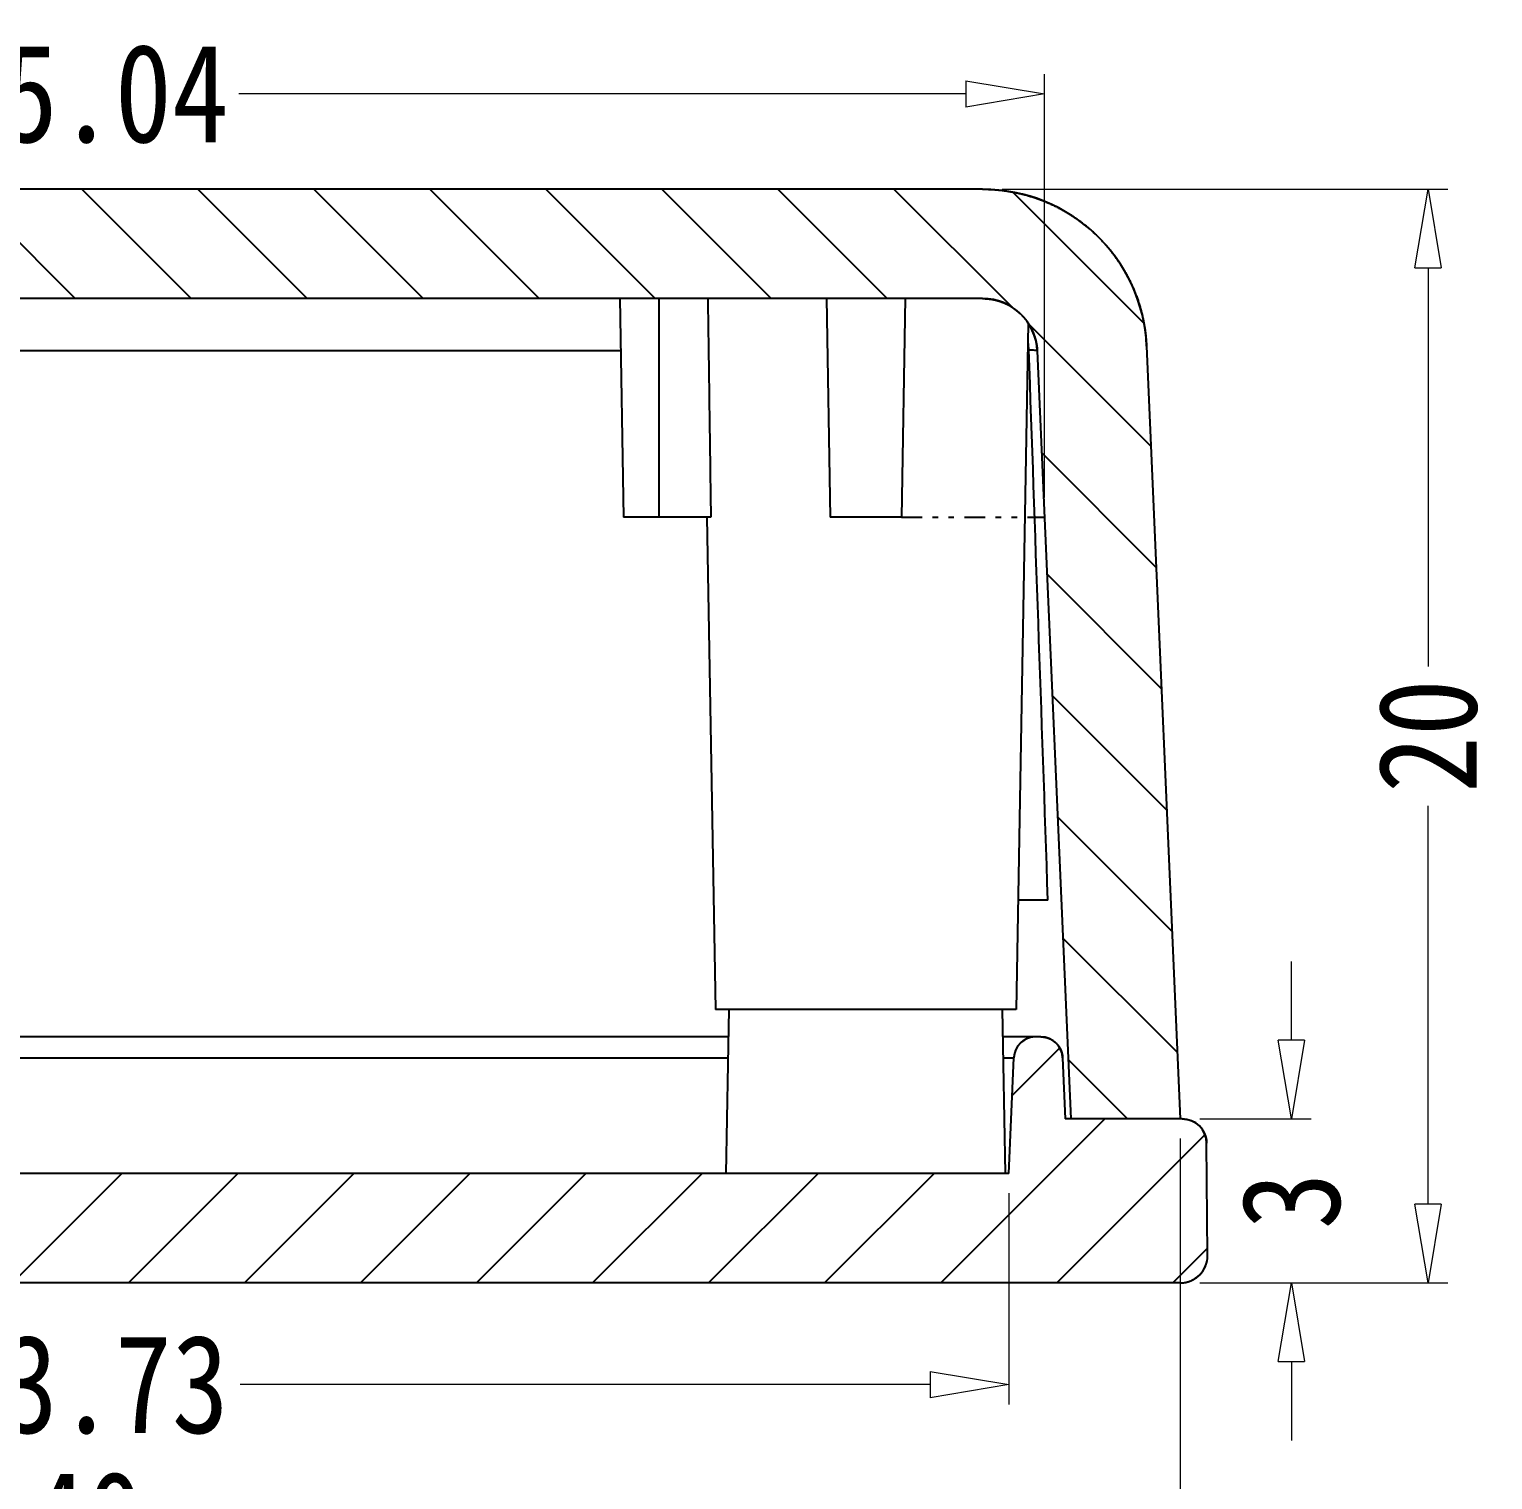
# Model space of a CAD drawing. Header units: millimetres. Extents: x 1786 to 2815, y -2075 to -1928.
# Drawn here: x 2676.01 to 2702.77, y -2055.82 to -2029.3 of the extents above; entities that cross this region are included whole.
import ezdxf

# ---------------------------------------------------------------- set-up
doc = ezdxf.new("R2010")
doc.units = ezdxf.units.MM
doc.linetypes.add('DIVIDE', pattern=[31.75, 12.7, -6.35, 0, -6.35, 0, -6.35])
doc.layers.add('dim', color=3, linetype='Continuous', lineweight=9)
doc.styles.add('FFS', font='simfang.ttf', dxfattribs={"width": 0.85})
doc.dimstyles.new('YanXiu', dxfattribs={"dimtxt": 2.5, "dimasz": 2.2, "dimexe": 1, "dimexo": 0.6, "dimgap": 0.66, "dimtad": 0, "dimzin": 9, "dimdsep": 46, "dimtxsty": 'FFS', "dimblk": 'CLOSEDBLANK', "dimcen": 0, "dimclrd": 256, "dimclre": 131, "dimclrt": 42, "dimazin": 0, "dimtfac": 1, "dimtofl": 0, "dimtmove": 0, "dimatfit": 3, "dimldrblk": 'CLOSEDBLANK', "dimfxl": 1, "dimlwd": 5, "dimlwe": 5, "dimarcsym": 0})

# ---------------------------------------------------------------- blocks, each defined once
blk = doc.blocks.new('_ClosedBlank')
at = {"color": 0, "linetype": 'ByBlock', "lineweight": -2}
for p, q in [((-1, 0.167), (0, 0)), ((-1, 0.167), (-1, -0.167)), ((0, 0), (-1, -0.167))]:
    blk.add_line(p, q, dxfattribs=at)
blk = doc.blocks.new('*D29')
at = {"layer": 'Defpoints', "color": 0}
for p in [(2697.06, -2049.224, 0), (2699.091, -2049.224), (2697.06, -2052.224, 0)]:
    blk.add_point(p, dxfattribs=at)
at = {"layer": 'dim', "lineweight": 5}
for p, q in [((2699.091, -2047.784), (2699.091, -2046.344)), ((2699.091, -2053.664), (2699.091, -2055.104))]:
    blk.add_line(p, q, dxfattribs=at)
at = {"layer": 'dim', "color": 131, "lineweight": 5}
for p, q in [((2697.42, -2049.224), (2699.451, -2049.224)), ((2697.42, -2052.224), (2699.451, -2052.224))]:
    blk.add_line(p, q, dxfattribs=at)
at = {"layer": 'dim', "lineweight": 5, "xscale": 1.44, "yscale": 1.44, "zscale": 1.44}
for p, rotation in [((2699.091, -2049.224), 270), ((2699.091, -2052.224), 90)]:
    blk.add_blockref('_ClosedBlank', p, dxfattribs=dict(at, rotation=rotation))
at = {"layer": 'dim', "color": 42, "insert": (2699.091, -2050.724), "char_height": 1.8, "attachment_point": 5, "rotation": 90, "style": 'FFS'}
blk.add_mtext('3', dxfattribs=at)
blk = doc.blocks.new('*D30')
at = {"layer": 'Defpoints', "color": 0}
for p in [(2693.446, -2032.224, 0), (2701.591, -2032.224), (2697.06, -2052.224, 0)]:
    blk.add_point(p, dxfattribs=at)
at = {"layer": 'dim', "color": 131, "lineweight": 5}
for p, q in [((2693.806, -2032.224), (2701.951, -2032.224)), ((2697.42, -2052.224), (2701.951, -2052.224))]:
    blk.add_line(p, q, dxfattribs=at)
at = {"layer": 'dim', "lineweight": 5}
for p, q in [((2701.591, -2033.664), (2701.591, -2040.951)), ((2701.591, -2050.784), (2701.591, -2043.498))]:
    blk.add_line(p, q, dxfattribs=at)
at = {"layer": 'dim', "lineweight": 5, "xscale": 1.44, "yscale": 1.44, "zscale": 1.44}
for p, rotation in [((2701.591, -2032.224), 90), ((2701.591, -2052.224), 270)]:
    blk.add_blockref('_ClosedBlank', p, dxfattribs=dict(at, rotation=rotation))
at = {"layer": 'dim', "color": 42, "insert": (2701.591, -2042.224), "char_height": 1.8, "attachment_point": 5, "rotation": 90, "style": 'FFS'}
blk.add_mtext('20', dxfattribs=at)
blk = doc.blocks.new('*D33')
at = {"layer": 'Defpoints', "color": 0}
for p in [(2660.195, -2050.224, 0), (2693.925, -2050.224, 0), (2693.925, -2054.085)]:
    blk.add_point(p, dxfattribs=at)
at = {"layer": 'dim', "color": 131, "lineweight": 5}
for p, q in [((2660.195, -2050.584), (2660.195, -2054.445)), ((2693.925, -2050.584), (2693.925, -2054.445))]:
    blk.add_line(p, q, dxfattribs=at)
at = {"layer": 'dim', "lineweight": 5}
for p, q in [((2661.635, -2054.085), (2674.252, -2054.085)), ((2692.485, -2054.085), (2679.868, -2054.085))]:
    blk.add_line(p, q, dxfattribs=at)
at = {"layer": 'dim', "lineweight": 5, "xscale": 1.44, "yscale": 1.44, "zscale": 1.44, "rotation": 180}
blk.add_blockref('_ClosedBlank', (2660.195, -2054.085), dxfattribs=at)
at = {"layer": 'dim', "lineweight": 5, "xscale": 1.44, "yscale": 1.44, "zscale": 1.44}
blk.add_blockref('_ClosedBlank', (2693.925, -2054.085), dxfattribs=at)
at = {"layer": 'dim', "color": 42, "insert": (2677.06, -2054.085), "char_height": 1.8, "attachment_point": 5, "style": 'FFS'}
blk.add_mtext('33.73', dxfattribs=at)
blk = doc.blocks.new('*D34')
at = {"layer": 'Defpoints', "color": 0}
for p in [(2657.06, -2049.224, 0), (2697.06, -2049.224, 0), (2697.06, -2056.585)]:
    blk.add_point(p, dxfattribs=at)
at = {"layer": 'dim', "color": 131, "lineweight": 5}
for p, q in [((2657.06, -2049.584), (2657.06, -2056.945)), ((2697.06, -2049.584), (2697.06, -2056.945))]:
    blk.add_line(p, q, dxfattribs=at)
at = {"layer": 'dim', "lineweight": 5}
for p, q in [((2658.5, -2056.585), (2675.782, -2056.585)), ((2695.62, -2056.585), (2678.338, -2056.585))]:
    blk.add_line(p, q, dxfattribs=at)
at = {"layer": 'dim', "lineweight": 5, "xscale": 1.44, "yscale": 1.44, "zscale": 1.44, "rotation": 180}
blk.add_blockref('_ClosedBlank', (2657.06, -2056.585), dxfattribs=at)
at = {"layer": 'dim', "lineweight": 5, "xscale": 1.44, "yscale": 1.44, "zscale": 1.44}
blk.add_blockref('_ClosedBlank', (2697.06, -2056.585), dxfattribs=at)
at = {"layer": 'dim', "color": 42, "insert": (2677.06, -2056.585), "char_height": 1.8, "attachment_point": 5, "style": 'FFS'}
blk.add_mtext('40', dxfattribs=at)
blk = doc.blocks.new('*D39')
at = {"layer": 'Defpoints', "color": 0}
for p in [(2694.578, -2030.48), (2659.542, -2038.224, 0), (2694.578, -2038.224, 0)]:
    blk.add_point(p, dxfattribs=at)
at = {"layer": 'dim', "color": 131, "lineweight": 5}
for p, q in [((2659.542, -2037.864), (2659.542, -2030.12)), ((2694.578, -2037.864), (2694.578, -2030.12))]:
    blk.add_line(p, q, dxfattribs=at)
at = {"layer": 'dim', "lineweight": 5}
for p, q in [((2660.982, -2030.48), (2674.273, -2030.48)), ((2693.138, -2030.48), (2679.847, -2030.48))]:
    blk.add_line(p, q, dxfattribs=at)
at = {"layer": 'dim', "lineweight": 5, "xscale": 1.44, "yscale": 1.44, "zscale": 1.44, "rotation": 180}
blk.add_blockref('_ClosedBlank', (2659.542, -2030.48), dxfattribs=at)
at = {"layer": 'dim', "lineweight": 5, "xscale": 1.44, "yscale": 1.44, "zscale": 1.44}
blk.add_blockref('_ClosedBlank', (2694.578, -2030.48), dxfattribs=at)
at = {"layer": 'dim', "color": 42, "insert": (2677.06, -2030.48), "char_height": 1.8, "attachment_point": 5, "style": 'FFS'}
blk.add_mtext('35.04', dxfattribs=at)

msp = doc.modelspace()

# ---------------------------------------------------------------- hatches: boundary and pattern name
at = {"linetype": 'Continuous'}
h = msp.add_hatch(dxfattribs=at)
h.set_pattern_fill('DEFAULT__4', color=40, scale=1.5, angle=135, style=0, pattern_type=0)
h.set_pattern_definition([(135, (3113.7868, -2447.8244), (-1.06066, -1.06066), [])])
edge = h.paths.add_edge_path()
edge.add_line((2697.06, -2049.224), (2695.058, -2049.224))
edge.add_line((2694.445, -2035.181), (2695.058, -2049.224))
edge.add_spline(control_points=[(2693.446, -2034.224), (2694.011, -2034.224), (2694.42, -2034.615), (2694.445, -2035.181)], knot_values=[0, 0, 0, 0, 1, 1, 1, 1], weights=[1, 0.814909, 0.814909, 1], degree=3, periodic=0)
edge.add_line((2693.446, -2034.224), (2660.674, -2034.224))
edge.add_spline(control_points=[(2660.674, -2034.224), (2660.108, -2034.224), (2659.7, -2034.615), (2659.675, -2035.181)], knot_values=[0, 0, 0, 0, 1, 1, 1, 1], weights=[1, 0.814909, 0.814909, 1], degree=3, periodic=0)
edge.add_line((2659.675, -2035.181), (2659.062, -2049.224))
edge.add_line((2659.062, -2049.224), (2657.06, -2049.224))
edge.add_line((2657.677, -2035.093), (2657.06, -2049.224))
edge.add_spline(control_points=[(2660.674, -2032.224), (2658.977, -2032.224), (2657.751, -2033.398), (2657.677, -2035.093)], knot_values=[0, 0, 0, 0, 1, 1, 1, 1], weights=[1, 0.814909, 0.814909, 1], degree=3, periodic=0)
edge.add_line((2693.446, -2032.224), (2660.674, -2032.224))
edge.add_spline(control_points=[(2693.446, -2032.224), (2695.143, -2032.224), (2696.369, -2033.398), (2696.443, -2035.093)], knot_values=[0, 0, 0, 0, 1, 1, 1, 1], weights=[1, 0.814909, 0.814909, 1], degree=3, periodic=0)
edge.add_line((2696.443, -2035.093), (2697.06, -2049.224))
h = msp.add_hatch(dxfattribs=at)
h.set_pattern_fill('DEFAULT__3', color=40, scale=1.5, angle=225, style=0, pattern_type=0)
h.set_pattern_definition([(225, (3113.7868, -2447.8244), (1.06066, -1.06066), [])])
edge = h.paths.add_edge_path()
edge.add_line((2697.092, -2049.224), (2694.958, -2049.224))
edge.add_spline(control_points=[(2697.092, -2049.224), (2697.354, -2049.224), (2697.54, -2049.409), (2697.542, -2049.67)], knot_values=[0, 0, 0, 0, 1, 1, 1, 1], weights=[1, 0.80679, 0.80679, 1], degree=3, periodic=0)
edge.add_line((2697.56, -2051.72), (2697.542, -2049.67))
edge.add_spline(control_points=[(2697.06, -2052.224), (2697.355, -2052.224), (2697.562, -2052.015), (2697.56, -2051.72)], knot_values=[0, 0, 0, 0, 1, 1, 1, 1], weights=[1, 0.802676, 0.802676, 1], degree=3, periodic=0)
edge.add_line((2697.06, -2052.224), (2657.06, -2052.224))
edge.add_spline(control_points=[(2657.06, -2052.224), (2656.765, -2052.224), (2656.557, -2052.015), (2656.56, -2051.72)], knot_values=[0, 0, 0, 0, 1, 1, 1, 1], weights=[1, 0.802676, 0.802676, 1], degree=3, periodic=0)
edge.add_line((2656.56, -2051.72), (2656.578, -2049.67))
edge.add_spline(control_points=[(2657.028, -2049.224), (2656.766, -2049.224), (2656.58, -2049.409), (2656.578, -2049.67)], knot_values=[0, 0, 0, 0, 1, 1, 1, 1], weights=[1, 0.80679, 0.80679, 1], degree=3, periodic=0)
edge.add_line((2659.162, -2049.224), (2657.028, -2049.224))
edge.add_line((2659.211, -2048.107), (2659.162, -2049.224))
edge.add_spline(control_points=[(2659.61, -2047.724), (2659.384, -2047.724), (2659.221, -2047.881), (2659.211, -2048.107)], knot_values=[0, 0, 0, 0, 1, 1, 1, 1], weights=[1, 0.814909, 0.814909, 1], degree=3, periodic=0)
edge.add_line((2659.703, -2047.724), (2659.61, -2047.724))
edge.add_spline(control_points=[(2659.703, -2047.724), (2659.929, -2047.724), (2660.092, -2047.881), (2660.102, -2048.107)], knot_values=[0, 0, 0, 0, 1, 1, 1, 1], weights=[1, 0.814909, 0.814909, 1], degree=3, periodic=0)
edge.add_line((2660.195, -2050.224), (2660.102, -2048.107))
edge.add_line((2693.925, -2050.224), (2660.195, -2050.224))
edge.add_line((2693.925, -2050.224), (2694.017, -2048.107))
edge.add_spline(control_points=[(2694.417, -2047.724), (2694.191, -2047.724), (2694.027, -2047.881), (2694.017, -2048.107)], knot_values=[0, 0, 0, 0, 1, 1, 1, 1], weights=[1, 0.814909, 0.814909, 1], degree=3, periodic=0)
edge.add_line((2694.509, -2047.724), (2694.417, -2047.724))
edge.add_spline(control_points=[(2694.509, -2047.724), (2694.736, -2047.724), (2694.899, -2047.881), (2694.909, -2048.107)], knot_values=[0, 0, 0, 0, 1, 1, 1, 1], weights=[1, 0.814909, 0.814909, 1], degree=3, periodic=0)
edge.add_line((2694.909, -2048.107), (2694.958, -2049.224))

# ---------------------------------------------------------------- linework, layer by layer
at = {"color": 7, "linetype": 'Continuous'}
for p, q in [((2693.446, -2032.224, 0), (2660.674, -2032.224, 0)), ((2693.446, -2032.224, 0), (2660.674, -2032.224, 0)), ((2693.446, -2034.224, 0), (2660.674, -2034.224, 0)), ((2693.446, -2034.224, 0), (2660.674, -2034.224, 0)), ((2686.81, -2034.224, 0), (2686.88, -2038.224, 0)), ((2687.53, -2038.224, 0), (2687.53, -2034.224, 0)), ((2690.59, -2034.224, 0), (2690.66, -2038.224, 0)), ((2692.03, -2034.224, 0), (2691.96, -2038.224, 0)), ((2694.279, -2034.677, 0), (2694.06, -2047.224, 0)), ((2696.443, -2035.093, 0), (2697.06, -2049.224, 0)), ((2696.443, -2035.093, 0), (2697.06, -2049.224, 0)), ((2686.827, -2035.181, 0), (2664.863, -2035.181, 0)), ((2694.445, -2035.181, 0), (2695.058, -2049.224, 0)), ((2694.445, -2035.181, 0), (2695.058, -2049.224, 0)), ((2688.476, -2038.224, 0), (2686.88, -2038.224, 0)), ((2688.403, -2038.224, 0), (2688.56, -2047.224, 0)), ((2691.96, -2038.224, 0), (2690.66, -2038.224, 0)), ((2694.64, -2045.224, 0), (2694.095, -2045.224, 0)), ((2694.06, -2047.224, 0), (2688.56, -2047.224, 0)), ((2688.757, -2050.224, 0), (2688.81, -2047.224, 0)), ((2693.862, -2050.224, 0), (2693.81, -2047.224, 0)), ((2688.801, -2047.724, 0), (2659.842, -2047.724, 0)), ((2694.509, -2047.724, 0), (2693.819, -2047.724, 0)), ((2694.509, -2047.724, 0), (2694.417, -2047.724, 0)), ((2660.102, -2048.107, 0), (2688.794, -2048.107, 0)), ((2693.825, -2048.107, 0), (2694.017, -2048.107, 0)), ((2693.925, -2050.224, 0), (2694.017, -2048.107, 0)), ((2693.925, -2050.224, 0), (2694.017, -2048.107, 0)), ((2694.909, -2048.107, 0), (2694.958, -2049.224, 0)), ((2694.909, -2048.107, 0), (2694.958, -2049.224, 0)), ((2697.092, -2049.224, 0), (2694.958, -2049.224, 0)), ((2697.092, -2049.224, 0), (2694.958, -2049.224, 0)), ((2697.06, -2049.224, 0), (2695.058, -2049.224, 0)), ((2697.56, -2051.72, 0), (2697.542, -2049.67, 0)), ((2697.56, -2051.72, 0), (2697.542, -2049.67, 0)), ((2693.925, -2050.224, 0), (2660.195, -2050.224, 0)), ((2693.925, -2050.224, 0), (2660.195, -2050.224, 0)), ((2697.06, -2052.224, 0), (2657.06, -2052.224, 0)), ((2697.06, -2052.224, 0), (2657.06, -2052.224, 0))]:
    msp.add_line(p, q, dxfattribs=at)
at = {"color": 2, "linetype": 'DIVIDE', "ltscale": 0.03}
msp.add_line((2691.96, -2038.224, 0), (2694.578, -2038.224, 0), dxfattribs=at)
at = {"color": 7, "linetype": 'Continuous'}
for centre, radius, start, end in [((2693.446, -2035.224, 0), 3, 2.5, 90), ((2693.446, -2035.224, 0), 1, 2.5, 90), ((2692.978, -2035.212, 0), 1.313, 2.0165, 8.4855), ((2694.417, -2048.124, 0), 0.4, 90, 177.5), ((2694.509, -2048.124, 0), 0.4, 2.5, 90), ((2697.092, -2049.674, 0), 0.45, 0.5, 90), ((2697.06, -2051.724, 0), 0.5, 270, 0.5)]:
    msp.add_arc(centre, radius, start, end, dxfattribs=at)
msp.add_ellipse((2694.152, -2062.869, 0), major_axis=(-2.692, 85.935), ratio=0.012354, start_param=-1.364383, end_param=-1.242945, dxfattribs=at)
for points, knots in [([(2693.446, -2032.224, 0), (2693.457, -2032.224, 0), (2693.478, -2032.224, 0), (2693.511, -2032.225, 0), (2693.544, -2032.226, 0), (2693.577, -2032.227, 0), (2693.61, -2032.229, 0), (2693.643, -2032.231, 0), (2693.676, -2032.233, 0), (2693.709, -2032.236, 0), (2693.743, -2032.239, 0), (2693.776, -2032.242, 0), (2693.81, -2032.246, 0), (2693.843, -2032.251, 0), (2693.877, -2032.255, 0), (2693.911, -2032.261, 0), (2693.945, -2032.266, 0), (2693.979, -2032.272, 0), (2694.013, -2032.278, 0), (2694.047, -2032.285, 0), (2694.081, -2032.292, 0), (2694.115, -2032.3, 0), (2694.149, -2032.308, 0), (2694.183, -2032.316, 0), (2694.217, -2032.325, 0), (2694.251, -2032.334, 0), (2694.286, -2032.344, 0), (2694.32, -2032.354, 0), (2694.354, -2032.365, 0), (2694.388, -2032.376, 0), (2694.422, -2032.387, 0), (2694.456, -2032.399, 0), (2694.489, -2032.412, 0), (2694.523, -2032.424, 0), (2694.557, -2032.438, 0), (2694.591, -2032.451, 0), (2694.624, -2032.465, 0), (2694.658, -2032.48, 0), (2694.691, -2032.495, 0), (2694.724, -2032.51, 0), (2694.757, -2032.526, 0), (2694.79, -2032.542, 0), (2694.823, -2032.559, 0), (2694.856, -2032.576, 0), (2694.888, -2032.594, 0), (2694.921, -2032.612, 0), (2694.953, -2032.63, 0), (2694.985, -2032.649, 0), (2695.017, -2032.668, 0), (2695.048, -2032.688, 0), (2695.08, -2032.708, 0), (2695.111, -2032.729, 0), (2695.142, -2032.75, 0), (2695.173, -2032.771, 0), (2695.203, -2032.793, 0), (2695.233, -2032.815, 0), (2695.263, -2032.837, 0), (2695.293, -2032.86, 0), (2695.322, -2032.884, 0), (2695.352, -2032.907, 0), (2695.38, -2032.931, 0), (2695.409, -2032.956, 0), (2695.437, -2032.981, 0), (2695.465, -2033.006, 0), (2695.493, -2033.031, 0), (2695.52, -2033.057, 0), (2695.547, -2033.083, 0), (2695.574, -2033.11, 0), (2695.6, -2033.137, 0), (2695.626, -2033.164, 0), (2695.652, -2033.191, 0), (2695.677, -2033.219, 0), (2695.702, -2033.247, 0), (2695.727, -2033.276, 0), (2695.751, -2033.304, 0), (2695.775, -2033.333, 0), (2695.798, -2033.363, 0), (2695.821, -2033.392, 0), (2695.844, -2033.422, 0), (2695.866, -2033.452, 0), (2695.888, -2033.482, 0), (2695.91, -2033.513, 0), (2695.931, -2033.543, 0), (2695.951, -2033.574, 0), (2695.972, -2033.605, 0), (2695.991, -2033.637, 0), (2696.011, -2033.668, 0), (2696.03, -2033.7, 0), (2696.048, -2033.732, 0), (2696.066, -2033.764, 0), (2696.084, -2033.796, 0), (2696.101, -2033.829, 0), (2696.118, -2033.861, 0), (2696.135, -2033.894, 0), (2696.151, -2033.927, 0), (2696.166, -2033.96, 0), (2696.181, -2033.993, 0), (2696.196, -2034.026, 0), (2696.21, -2034.059, 0), (2696.224, -2034.092, 0), (2696.237, -2034.126, 0), (2696.25, -2034.159, 0), (2696.263, -2034.193, 0), (2696.275, -2034.226, 0), (2696.287, -2034.26, 0), (2696.298, -2034.293, 0), (2696.309, -2034.327, 0), (2696.319, -2034.361, 0), (2696.329, -2034.394, 0), (2696.338, -2034.428, 0), (2696.347, -2034.462, 0), (2696.356, -2034.496, 0), (2696.364, -2034.529, 0), (2696.372, -2034.563, 0), (2696.379, -2034.597, 0), (2696.386, -2034.63, 0), (2696.393, -2034.664, 0), (2696.399, -2034.697, 0), (2696.405, -2034.731, 0), (2696.41, -2034.764, 0), (2696.415, -2034.797, 0), (2696.42, -2034.831, 0), (2696.424, -2034.864, 0), (2696.428, -2034.897, 0), (2696.431, -2034.93, 0), (2696.434, -2034.963, 0), (2696.437, -2034.996, 0), (2696.439, -2035.028, 0), (2696.441, -2035.061, 0), (2696.442, -2035.083, 0), (2696.443, -2035.093, 0)], [0, 0, 0, 0, 0.032485, 0.065109, 0.097872, 0.130772, 0.163809, 0.196981, 0.230287, 0.263725, 0.297295, 0.330996, 0.364825, 0.398781, 0.432863, 0.467069, 0.501398, 0.535849, 0.570419, 0.605107, 0.63991, 0.674829, 0.709859, 0.745001, 0.780251, 0.815608, 0.85107, 0.886635, 0.922301, 0.958065, 0.993926, 1.029881, 1.065929, 1.102066, 1.138291, 1.174601, 1.210994, 1.247467, 1.284019, 1.320646, 1.357346, 1.394117, 1.430956, 1.46786, 1.504827, 1.541854, 1.578938, 1.616078, 1.653269, 1.690509, 1.727796, 1.765127, 1.802498, 1.839907, 1.877352, 1.914829, 1.952335, 1.989867, 2.027424, 2.065001, 2.102595, 2.140205, 2.177826, 2.215456, 2.253092, 2.290731, 2.32837, 2.366006, 2.403636, 2.441257, 2.478867, 2.516461, 2.554038, 2.591595, 2.629127, 2.666633, 2.70411, 2.741555, 2.778964, 2.816335, 2.853666, 2.890953, 2.928193, 2.965384, 3.002523, 3.039608, 3.076635, 3.113602, 3.150506, 3.187345, 3.224116, 3.260816, 3.297443, 3.333995, 3.370468, 3.406861, 3.443171, 3.479396, 3.515533, 3.551581, 3.587536, 3.623397, 3.659161, 3.694827, 3.730392, 3.765854, 3.801211, 3.836461, 3.871603, 3.906633, 3.941552, 3.976355, 4.011043, 4.045613, 4.080063, 4.114393, 4.148599, 4.182681, 4.216637, 4.250466, 4.284167, 4.317737, 4.351175, 4.384481, 4.417653, 4.45069, 4.48359, 4.516353, 4.548977, 4.581462, 4.581462, 4.581462, 4.581462]), ([(2688.421, -2034.224, 0), (2688.427, -2034.67, 0), (2688.44, -2035.561, 0), (2688.458, -2036.894, 0), (2688.47, -2037.781, 0), (2688.476, -2038.224, 0)], [0, 0, 0, 0, 1.338182, 2.671643, 4.000379, 4.000379, 4.000379, 4.000379]), ([(2693.446, -2034.224, 0), (2693.449, -2034.224, 0), (2693.457, -2034.224, 0), (2693.467, -2034.225, 0), (2693.478, -2034.225, 0), (2693.489, -2034.225, 0), (2693.5, -2034.226, 0), (2693.511, -2034.226, 0), (2693.522, -2034.227, 0), (2693.534, -2034.228, 0), (2693.545, -2034.229, 0), (2693.556, -2034.23, 0), (2693.567, -2034.232, 0), (2693.578, -2034.233, 0), (2693.59, -2034.235, 0), (2693.601, -2034.236, 0), (2693.612, -2034.238, 0), (2693.623, -2034.24, 0), (2693.635, -2034.242, 0), (2693.646, -2034.245, 0), (2693.657, -2034.247, 0), (2693.669, -2034.249, 0), (2693.68, -2034.252, 0), (2693.692, -2034.255, 0), (2693.703, -2034.258, 0), (2693.714, -2034.261, 0), (2693.726, -2034.264, 0), (2693.737, -2034.268, 0), (2693.748, -2034.271, 0), (2693.76, -2034.275, 0), (2693.771, -2034.279, 0), (2693.782, -2034.283, 0), (2693.794, -2034.287, 0), (2693.805, -2034.291, 0), (2693.816, -2034.295, 0), (2693.827, -2034.3, 0), (2693.839, -2034.305, 0), (2693.85, -2034.309, 0), (2693.861, -2034.314, 0), (2693.872, -2034.32, 0), (2693.883, -2034.325, 0), (2693.894, -2034.33, 0), (2693.905, -2034.336, 0), (2693.916, -2034.342, 0), (2693.927, -2034.347, 0), (2693.937, -2034.353, 0), (2693.948, -2034.36, 0), (2693.959, -2034.366, 0), (2693.969, -2034.372, 0), (2693.98, -2034.379, 0), (2693.99, -2034.386, 0), (2694.001, -2034.392, 0), (2694.011, -2034.399, 0), (2694.021, -2034.407, 0), (2694.032, -2034.414, 0), (2694.042, -2034.421, 0), (2694.052, -2034.429, 0), (2694.061, -2034.436, 0), (2694.071, -2034.444, 0), (2694.081, -2034.452, 0), (2694.091, -2034.46, 0), (2694.1, -2034.468, 0), (2694.11, -2034.476, 0), (2694.119, -2034.485, 0), (2694.128, -2034.493, 0), (2694.137, -2034.502, 0), (2694.146, -2034.511, 0), (2694.155, -2034.519, 0), (2694.164, -2034.528, 0), (2694.173, -2034.537, 0), (2694.181, -2034.547, 0), (2694.19, -2034.556, 0), (2694.198, -2034.565, 0), (2694.206, -2034.575, 0), (2694.214, -2034.584, 0), (2694.222, -2034.594, 0), (2694.23, -2034.604, 0), (2694.238, -2034.614, 0), (2694.245, -2034.623, 0), (2694.253, -2034.634, 0), (2694.26, -2034.644, 0), (2694.267, -2034.654, 0), (2694.274, -2034.664, 0), (2694.281, -2034.674, 0), (2694.288, -2034.685, 0), (2694.294, -2034.695, 0), (2694.301, -2034.706, 0), (2694.307, -2034.716, 0), (2694.313, -2034.727, 0), (2694.319, -2034.738, 0), (2694.325, -2034.748, 0), (2694.331, -2034.759, 0), (2694.337, -2034.77, 0), (2694.342, -2034.781, 0), (2694.347, -2034.792, 0), (2694.353, -2034.803, 0), (2694.358, -2034.814, 0), (2694.362, -2034.825, 0), (2694.367, -2034.836, 0), (2694.372, -2034.847, 0), (2694.376, -2034.858, 0), (2694.381, -2034.869, 0), (2694.385, -2034.88, 0), (2694.389, -2034.892, 0), (2694.393, -2034.903, 0), (2694.396, -2034.914, 0), (2694.4, -2034.925, 0), (2694.403, -2034.936, 0), (2694.407, -2034.948, 0), (2694.41, -2034.959, 0), (2694.413, -2034.97, 0), (2694.416, -2034.981, 0), (2694.419, -2034.993, 0), (2694.421, -2035.004, 0), (2694.424, -2035.015, 0), (2694.426, -2035.026, 0), (2694.428, -2035.037, 0), (2694.43, -2035.049, 0), (2694.432, -2035.06, 0), (2694.434, -2035.071, 0), (2694.436, -2035.082, 0), (2694.437, -2035.093, 0), (2694.439, -2035.104, 0), (2694.44, -2035.115, 0), (2694.441, -2035.126, 0), (2694.442, -2035.137, 0), (2694.443, -2035.148, 0), (2694.444, -2035.159, 0), (2694.444, -2035.17, 0), (2694.445, -2035.177, 0), (2694.445, -2035.181, 0)], [0, 0, 0, 0, 0.010828, 0.021703, 0.032624, 0.043591, 0.054603, 0.06566, 0.076762, 0.087908, 0.099098, 0.110332, 0.121608, 0.132927, 0.144288, 0.15569, 0.167133, 0.178616, 0.19014, 0.201702, 0.213303, 0.224943, 0.23662, 0.248334, 0.260084, 0.271869, 0.28369, 0.295545, 0.307434, 0.319355, 0.331309, 0.343294, 0.35531, 0.367355, 0.37943, 0.391534, 0.403665, 0.415822, 0.428006, 0.440215, 0.452449, 0.464706, 0.476985, 0.489287, 0.501609, 0.513951, 0.526313, 0.538693, 0.55109, 0.563503, 0.575932, 0.588376, 0.600833, 0.613302, 0.625784, 0.638276, 0.650778, 0.663289, 0.675808, 0.688334, 0.700865, 0.713402, 0.725942, 0.738485, 0.751031, 0.763577, 0.776123, 0.788669, 0.801212, 0.813752, 0.826289, 0.83882, 0.851346, 0.863865, 0.876376, 0.888878, 0.90137, 0.913852, 0.926321, 0.938778, 0.951222, 0.963651, 0.976064, 0.988461, 1.000841, 1.013203, 1.025545, 1.037867, 1.050169, 1.062448, 1.074705, 1.086939, 1.099148, 1.111332, 1.123489, 1.13562, 1.147724, 1.159799, 1.171844, 1.18386, 1.195845, 1.207799, 1.21972, 1.231609, 1.243464, 1.255285, 1.26707, 1.27882, 1.290534, 1.302211, 1.313851, 1.325452, 1.337014, 1.348538, 1.360021, 1.371464, 1.382866, 1.394227, 1.405546, 1.416822, 1.428056, 1.439246, 1.450392, 1.461494, 1.472551, 1.483563, 1.49453, 1.505451, 1.516326, 1.527154, 1.527154, 1.527154, 1.527154]), ([(2694.445, -2035.181, 0), (2694.445, -2035.174, 0), (2694.409, -2035.175, 0), (2694.369, -2035.167, 0), (2694.319, -2035.167, 0), (2694.291, -2035.166, 0)], [0, 0, 0, 0, 0.0186058, 0.0706557, 0.1555361, 0.1555361, 0.1555361, 0.1555361]), ([(2694.417, -2047.724, 0), (2694.416, -2047.724, 0), (2694.413, -2047.724, 0), (2694.408, -2047.724, 0), (2694.404, -2047.724, 0), (2694.4, -2047.725, 0), (2694.395, -2047.725, 0), (2694.391, -2047.725, 0), (2694.386, -2047.725, 0), (2694.382, -2047.726, 0), (2694.377, -2047.726, 0), (2694.373, -2047.727, 0), (2694.368, -2047.727, 0), (2694.364, -2047.728, 0), (2694.36, -2047.728, 0), (2694.355, -2047.729, 0), (2694.35, -2047.73, 0), (2694.346, -2047.731, 0), (2694.341, -2047.731, 0), (2694.337, -2047.732, 0), (2694.332, -2047.733, 0), (2694.328, -2047.734, 0), (2694.323, -2047.735, 0), (2694.319, -2047.737, 0), (2694.314, -2047.738, 0), (2694.31, -2047.739, 0), (2694.305, -2047.74, 0), (2694.301, -2047.742, 0), (2694.296, -2047.743, 0), (2694.291, -2047.745, 0), (2694.287, -2047.746, 0), (2694.282, -2047.748, 0), (2694.278, -2047.749, 0), (2694.273, -2047.751, 0), (2694.269, -2047.753, 0), (2694.264, -2047.755, 0), (2694.26, -2047.756, 0), (2694.255, -2047.758, 0), (2694.251, -2047.76, 0), (2694.247, -2047.762, 0), (2694.242, -2047.765, 0), (2694.238, -2047.767, 0), (2694.233, -2047.769, 0), (2694.229, -2047.771, 0), (2694.225, -2047.774, 0), (2694.22, -2047.776, 0), (2694.216, -2047.778, 0), (2694.212, -2047.781, 0), (2694.208, -2047.784, 0), (2694.203, -2047.786, 0), (2694.199, -2047.789, 0), (2694.195, -2047.792, 0), (2694.191, -2047.794, 0), (2694.187, -2047.797, 0), (2694.183, -2047.8, 0), (2694.179, -2047.803, 0), (2694.175, -2047.806, 0), (2694.171, -2047.809, 0), (2694.167, -2047.812, 0), (2694.163, -2047.815, 0), (2694.159, -2047.819, 0), (2694.155, -2047.822, 0), (2694.151, -2047.825, 0), (2694.148, -2047.828, 0), (2694.144, -2047.832, 0), (2694.14, -2047.835, 0), (2694.137, -2047.839, 0), (2694.133, -2047.842, 0), (2694.13, -2047.846, 0), (2694.126, -2047.85, 0), (2694.123, -2047.853, 0), (2694.119, -2047.857, 0), (2694.116, -2047.861, 0), (2694.113, -2047.864, 0), (2694.11, -2047.868, 0), (2694.106, -2047.872, 0), (2694.103, -2047.876, 0), (2694.1, -2047.88, 0), (2694.097, -2047.884, 0), (2694.094, -2047.888, 0), (2694.091, -2047.892, 0), (2694.089, -2047.896, 0), (2694.086, -2047.9, 0), (2694.083, -2047.904, 0), (2694.08, -2047.908, 0), (2694.078, -2047.913, 0), (2694.075, -2047.917, 0), (2694.072, -2047.921, 0), (2694.07, -2047.925, 0), (2694.068, -2047.93, 0), (2694.065, -2047.934, 0), (2694.063, -2047.938, 0), (2694.061, -2047.943, 0), (2694.059, -2047.947, 0), (2694.056, -2047.951, 0), (2694.054, -2047.956, 0), (2694.052, -2047.96, 0), (2694.05, -2047.964, 0), (2694.048, -2047.969, 0), (2694.047, -2047.973, 0), (2694.045, -2047.978, 0), (2694.043, -2047.982, 0), (2694.041, -2047.987, 0), (2694.04, -2047.991, 0), (2694.038, -2047.996, 0), (2694.037, -2048, 0), (2694.035, -2048.005, 0), (2694.034, -2048.009, 0), (2694.033, -2048.014, 0), (2694.031, -2048.018, 0), (2694.03, -2048.023, 0), (2694.029, -2048.027, 0), (2694.028, -2048.032, 0), (2694.027, -2048.036, 0), (2694.026, -2048.041, 0), (2694.025, -2048.045, 0), (2694.024, -2048.05, 0), (2694.023, -2048.054, 0), (2694.022, -2048.058, 0), (2694.022, -2048.063, 0), (2694.021, -2048.067, 0), (2694.02, -2048.072, 0), (2694.02, -2048.076, 0), (2694.019, -2048.081, 0), (2694.019, -2048.085, 0), (2694.019, -2048.089, 0), (2694.018, -2048.094, 0), (2694.018, -2048.098, 0), (2694.018, -2048.103, 0), (2694.017, -2048.105, 0), (2694.017, -2048.107, 0)], [0, 0, 0, 0, 0.0043313, 0.0086812, 0.0130496, 0.0174363, 0.0218412, 0.0262641, 0.0307049, 0.0351634, 0.0396394, 0.0441327, 0.0486433, 0.0531708, 0.0577151, 0.0622759, 0.0668531, 0.0714465, 0.0760558, 0.0806809, 0.0853214, 0.0899772, 0.0946479, 0.0993335, 0.1040335, 0.1087478, 0.113476, 0.118218, 0.1229734, 0.127742, 0.1325235, 0.1373175, 0.1421238, 0.1469421, 0.1517721, 0.1566134, 0.1614658, 0.166329, 0.1712025, 0.1760861, 0.1809795, 0.1858823, 0.1907941, 0.1957147, 0.2006436, 0.2055805, 0.2105251, 0.215477, 0.2204358, 0.2254012, 0.2303728, 0.2353502, 0.2403331, 0.245321, 0.2503136, 0.2553105, 0.2603113, 0.2653156, 0.2703231, 0.2753334, 0.280346, 0.2853606, 0.2903768, 0.2953941, 0.3004123, 0.3054308, 0.3104493, 0.3154675, 0.3204848, 0.325501, 0.3305156, 0.3355282, 0.3405384, 0.3455459, 0.3505503, 0.3555511, 0.360548, 0.3655406, 0.3705285, 0.3755114, 0.3804888, 0.3854604, 0.3904258, 0.3953846, 0.4003365, 0.4052811, 0.410218, 0.4151469, 0.4200675, 0.4249793, 0.4298821, 0.4347754, 0.4396591, 0.4445326, 0.4493957, 0.4542481, 0.4590895, 0.4639195, 0.4687378, 0.4735441, 0.4783381, 0.4831196, 0.4878882, 0.4926436, 0.4973856, 0.5021138, 0.5068281, 0.5115281, 0.5162137, 0.5208844, 0.5255402, 0.5301807, 0.5348058, 0.5394151, 0.5440085, 0.5485857, 0.5531465, 0.5576908, 0.5622183, 0.5667288, 0.5712222, 0.5756982, 0.5801567, 0.5845975, 0.5890204, 0.5934253, 0.597812, 0.6021804, 0.6065303, 0.6108616, 0.6108616, 0.6108616, 0.6108616]), ([(2694.509, -2047.724, 0), (2694.511, -2047.724, 0), (2694.514, -2047.724, 0), (2694.518, -2047.724, 0), (2694.523, -2047.724, 0), (2694.527, -2047.725, 0), (2694.531, -2047.725, 0), (2694.536, -2047.725, 0), (2694.54, -2047.725, 0), (2694.545, -2047.726, 0), (2694.549, -2047.726, 0), (2694.554, -2047.727, 0), (2694.558, -2047.727, 0), (2694.562, -2047.728, 0), (2694.567, -2047.728, 0), (2694.571, -2047.729, 0), (2694.576, -2047.73, 0), (2694.581, -2047.731, 0), (2694.585, -2047.731, 0), (2694.59, -2047.732, 0), (2694.594, -2047.733, 0), (2694.599, -2047.734, 0), (2694.603, -2047.735, 0), (2694.608, -2047.737, 0), (2694.612, -2047.738, 0), (2694.617, -2047.739, 0), (2694.621, -2047.74, 0), (2694.626, -2047.742, 0), (2694.631, -2047.743, 0), (2694.635, -2047.745, 0), (2694.64, -2047.746, 0), (2694.644, -2047.748, 0), (2694.649, -2047.749, 0), (2694.653, -2047.751, 0), (2694.658, -2047.753, 0), (2694.662, -2047.755, 0), (2694.667, -2047.756, 0), (2694.671, -2047.758, 0), (2694.675, -2047.76, 0), (2694.68, -2047.762, 0), (2694.684, -2047.765, 0), (2694.689, -2047.767, 0), (2694.693, -2047.769, 0), (2694.697, -2047.771, 0), (2694.702, -2047.774, 0), (2694.706, -2047.776, 0), (2694.71, -2047.778, 0), (2694.715, -2047.781, 0), (2694.719, -2047.784, 0), (2694.723, -2047.786, 0), (2694.727, -2047.789, 0), (2694.731, -2047.792, 0), (2694.736, -2047.794, 0), (2694.74, -2047.797, 0), (2694.744, -2047.8, 0), (2694.748, -2047.803, 0), (2694.752, -2047.806, 0), (2694.756, -2047.809, 0), (2694.76, -2047.812, 0), (2694.764, -2047.815, 0), (2694.767, -2047.819, 0), (2694.771, -2047.822, 0), (2694.775, -2047.825, 0), (2694.779, -2047.828, 0), (2694.782, -2047.832, 0), (2694.786, -2047.835, 0), (2694.79, -2047.839, 0), (2694.793, -2047.842, 0), (2694.797, -2047.846, 0), (2694.8, -2047.85, 0), (2694.804, -2047.853, 0), (2694.807, -2047.857, 0), (2694.81, -2047.861, 0), (2694.814, -2047.864, 0), (2694.817, -2047.868, 0), (2694.82, -2047.872, 0), (2694.823, -2047.876, 0), (2694.826, -2047.88, 0), (2694.829, -2047.884, 0), (2694.832, -2047.888, 0), (2694.835, -2047.892, 0), (2694.838, -2047.896, 0), (2694.841, -2047.9, 0), (2694.844, -2047.904, 0), (2694.846, -2047.908, 0), (2694.849, -2047.913, 0), (2694.851, -2047.917, 0), (2694.854, -2047.921, 0), (2694.856, -2047.925, 0), (2694.859, -2047.93, 0), (2694.861, -2047.934, 0), (2694.864, -2047.938, 0), (2694.866, -2047.943, 0), (2694.868, -2047.947, 0), (2694.87, -2047.951, 0), (2694.872, -2047.956, 0), (2694.874, -2047.96, 0), (2694.876, -2047.964, 0), (2694.878, -2047.969, 0), (2694.88, -2047.973, 0), (2694.882, -2047.978, 0), (2694.883, -2047.982, 0), (2694.885, -2047.987, 0), (2694.887, -2047.991, 0), (2694.888, -2047.996, 0), (2694.89, -2048, 0), (2694.891, -2048.005, 0), (2694.893, -2048.009, 0), (2694.894, -2048.014, 0), (2694.895, -2048.018, 0), (2694.896, -2048.023, 0), (2694.897, -2048.027, 0), (2694.899, -2048.032, 0), (2694.9, -2048.036, 0), (2694.901, -2048.041, 0), (2694.902, -2048.045, 0), (2694.902, -2048.05, 0), (2694.903, -2048.054, 0), (2694.904, -2048.058, 0), (2694.905, -2048.063, 0), (2694.905, -2048.067, 0), (2694.906, -2048.072, 0), (2694.907, -2048.076, 0), (2694.907, -2048.081, 0), (2694.908, -2048.085, 0), (2694.908, -2048.089, 0), (2694.908, -2048.094, 0), (2694.909, -2048.098, 0), (2694.909, -2048.103, 0), (2694.909, -2048.105, 0), (2694.909, -2048.107, 0)], [0, 0, 0, 0, 0.0043313, 0.0086812, 0.0130496, 0.0174363, 0.0218412, 0.0262641, 0.0307049, 0.0351634, 0.0396394, 0.0441327, 0.0486433, 0.0531708, 0.0577151, 0.0622759, 0.0668531, 0.0714465, 0.0760558, 0.0806809, 0.0853214, 0.0899772, 0.0946479, 0.0993335, 0.1040335, 0.1087478, 0.113476, 0.118218, 0.1229734, 0.127742, 0.1325235, 0.1373175, 0.1421238, 0.1469421, 0.1517721, 0.1566134, 0.1614658, 0.166329, 0.1712025, 0.1760861, 0.1809795, 0.1858823, 0.1907941, 0.1957147, 0.2006436, 0.2055805, 0.2105251, 0.215477, 0.2204358, 0.2254012, 0.2303728, 0.2353502, 0.2403331, 0.245321, 0.2503136, 0.2553105, 0.2603113, 0.2653156, 0.2703231, 0.2753334, 0.280346, 0.2853606, 0.2903768, 0.2953941, 0.3004123, 0.3054308, 0.3104493, 0.3154675, 0.3204848, 0.325501, 0.3305156, 0.3355282, 0.3405384, 0.3455459, 0.3505503, 0.3555511, 0.360548, 0.3655406, 0.3705285, 0.3755114, 0.3804888, 0.3854604, 0.3904258, 0.3953846, 0.4003365, 0.4052811, 0.410218, 0.4151469, 0.4200675, 0.4249793, 0.4298821, 0.4347754, 0.4396591, 0.4445326, 0.4493957, 0.4542481, 0.4590895, 0.4639195, 0.4687378, 0.4735441, 0.4783381, 0.4831196, 0.4878882, 0.4926436, 0.4973856, 0.5021138, 0.5068281, 0.5115281, 0.5162137, 0.5208844, 0.5255402, 0.5301807, 0.5348058, 0.5394151, 0.5440085, 0.5485857, 0.5531465, 0.5576908, 0.5622183, 0.5667288, 0.5712222, 0.5756982, 0.5801567, 0.5845975, 0.5890204, 0.5934253, 0.597812, 0.6021804, 0.6065303, 0.6108616, 0.6108616, 0.6108616, 0.6108616]), ([(2697.092, -2049.224, 0), (2697.094, -2049.224, 0), (2697.097, -2049.224, 0), (2697.102, -2049.224, 0), (2697.107, -2049.225, 0), (2697.112, -2049.225, 0), (2697.117, -2049.225, 0), (2697.122, -2049.225, 0), (2697.127, -2049.226, 0), (2697.132, -2049.226, 0), (2697.137, -2049.227, 0), (2697.142, -2049.227, 0), (2697.148, -2049.228, 0), (2697.153, -2049.228, 0), (2697.158, -2049.229, 0), (2697.163, -2049.23, 0), (2697.168, -2049.231, 0), (2697.173, -2049.232, 0), (2697.179, -2049.233, 0), (2697.184, -2049.234, 0), (2697.189, -2049.235, 0), (2697.194, -2049.236, 0), (2697.2, -2049.237, 0), (2697.205, -2049.239, 0), (2697.21, -2049.24, 0), (2697.215, -2049.241, 0), (2697.22, -2049.243, 0), (2697.226, -2049.245, 0), (2697.231, -2049.246, 0), (2697.236, -2049.248, 0), (2697.241, -2049.25, 0), (2697.246, -2049.252, 0), (2697.252, -2049.254, 0), (2697.257, -2049.256, 0), (2697.262, -2049.258, 0), (2697.267, -2049.26, 0), (2697.272, -2049.262, 0), (2697.277, -2049.264, 0), (2697.283, -2049.267, 0), (2697.288, -2049.269, 0), (2697.293, -2049.271, 0), (2697.298, -2049.274, 0), (2697.303, -2049.277, 0), (2697.308, -2049.279, 0), (2697.313, -2049.282, 0), (2697.318, -2049.285, 0), (2697.323, -2049.288, 0), (2697.327, -2049.291, 0), (2697.332, -2049.294, 0), (2697.337, -2049.297, 0), (2697.342, -2049.3, 0), (2697.347, -2049.303, 0), (2697.351, -2049.307, 0), (2697.356, -2049.31, 0), (2697.361, -2049.313, 0), (2697.365, -2049.317, 0), (2697.37, -2049.32, 0), (2697.374, -2049.324, 0), (2697.379, -2049.328, 0), (2697.383, -2049.331, 0), (2697.388, -2049.335, 0), (2697.392, -2049.339, 0), (2697.396, -2049.343, 0), (2697.4, -2049.347, 0), (2697.405, -2049.351, 0), (2697.409, -2049.355, 0), (2697.413, -2049.359, 0), (2697.417, -2049.363, 0), (2697.421, -2049.367, 0), (2697.425, -2049.371, 0), (2697.429, -2049.376, 0), (2697.432, -2049.38, 0), (2697.436, -2049.384, 0), (2697.44, -2049.389, 0), (2697.444, -2049.393, 0), (2697.447, -2049.398, 0), (2697.451, -2049.402, 0), (2697.454, -2049.407, 0), (2697.457, -2049.412, 0), (2697.461, -2049.416, 0), (2697.464, -2049.421, 0), (2697.467, -2049.426, 0), (2697.47, -2049.431, 0), (2697.473, -2049.436, 0), (2697.476, -2049.44, 0), (2697.479, -2049.445, 0), (2697.482, -2049.45, 0), (2697.485, -2049.455, 0), (2697.488, -2049.46, 0), (2697.49, -2049.465, 0), (2697.493, -2049.47, 0), (2697.496, -2049.475, 0), (2697.498, -2049.48, 0), (2697.5, -2049.485, 0), (2697.503, -2049.49, 0), (2697.505, -2049.496, 0), (2697.507, -2049.501, 0), (2697.509, -2049.506, 0), (2697.511, -2049.511, 0), (2697.513, -2049.516, 0), (2697.515, -2049.521, 0), (2697.517, -2049.526, 0), (2697.519, -2049.532, 0), (2697.521, -2049.537, 0), (2697.522, -2049.542, 0), (2697.524, -2049.547, 0), (2697.525, -2049.552, 0), (2697.527, -2049.558, 0), (2697.528, -2049.563, 0), (2697.529, -2049.568, 0), (2697.531, -2049.573, 0), (2697.532, -2049.579, 0), (2697.533, -2049.584, 0), (2697.534, -2049.589, 0), (2697.535, -2049.594, 0), (2697.536, -2049.599, 0), (2697.537, -2049.604, 0), (2697.537, -2049.61, 0), (2697.538, -2049.615, 0), (2697.539, -2049.62, 0), (2697.539, -2049.625, 0), (2697.54, -2049.63, 0), (2697.54, -2049.635, 0), (2697.541, -2049.64, 0), (2697.541, -2049.645, 0), (2697.541, -2049.65, 0), (2697.542, -2049.655, 0), (2697.542, -2049.66, 0), (2697.542, -2049.665, 0), (2697.542, -2049.669, 0), (2697.542, -2049.67, 0)], [0, 0, 0, 0, 0.0049613, 0.0099448, 0.0149504, 0.019978, 0.0250273, 0.0300983, 0.0351906, 0.0403042, 0.0454388, 0.0505942, 0.0557701, 0.0609665, 0.066183, 0.0714194, 0.0766755, 0.081951, 0.0872457, 0.0925593, 0.0978915, 0.103242, 0.1086107, 0.1139971, 0.1194009, 0.124822, 0.1302599, 0.1357143, 0.1411849, 0.1466714, 0.1521735, 0.1576907, 0.1632227, 0.1687693, 0.1743299, 0.1799043, 0.185492, 0.1910927, 0.196706, 0.2023315, 0.2079687, 0.2136173, 0.2192769, 0.2249471, 0.2306274, 0.2363173, 0.2420166, 0.2477247, 0.2534412, 0.2591656, 0.2648975, 0.2706365, 0.2763821, 0.2821338, 0.2878912, 0.2936538, 0.2994212, 0.3051929, 0.3109683, 0.3167471, 0.3225288, 0.3283129, 0.3340989, 0.3398863, 0.3456746, 0.3514635, 0.3572523, 0.3630407, 0.3688281, 0.3746141, 0.3803981, 0.3861798, 0.3919586, 0.3977341, 0.4035057, 0.4092731, 0.4150357, 0.4207931, 0.4265449, 0.4322905, 0.4380294, 0.4437614, 0.4494858, 0.4552023, 0.4609104, 0.4666096, 0.4722996, 0.4779799, 0.48365, 0.4893096, 0.4949583, 0.5005955, 0.506221, 0.5118343, 0.517435, 0.5230227, 0.5285971, 0.5341577, 0.5397042, 0.5452363, 0.5507535, 0.5562556, 0.5617421, 0.5672127, 0.5726671, 0.578105, 0.583526, 0.5889299, 0.5943163, 0.5996849, 0.6050355, 0.6103677, 0.6156813, 0.6209759, 0.6262514, 0.6315075, 0.636744, 0.6419605, 0.6471568, 0.6523328, 0.6574882, 0.6626228, 0.6677363, 0.6728287, 0.6778996, 0.682949, 0.6879765, 0.6929822, 0.6979657, 0.702927, 0.702927, 0.702927, 0.702927]), ([(2697.06, -2052.224, 0), (2697.062, -2052.224, 0), (2697.065, -2052.224, 0), (2697.071, -2052.224, 0), (2697.077, -2052.224, 0), (2697.082, -2052.224, 0), (2697.088, -2052.224, 0), (2697.094, -2052.223, 0), (2697.099, -2052.223, 0), (2697.105, -2052.222, 0), (2697.111, -2052.222, 0), (2697.117, -2052.221, 0), (2697.122, -2052.22, 0), (2697.128, -2052.22, 0), (2697.134, -2052.219, 0), (2697.14, -2052.218, 0), (2697.145, -2052.217, 0), (2697.151, -2052.216, 0), (2697.157, -2052.215, 0), (2697.163, -2052.214, 0), (2697.169, -2052.212, 0), (2697.175, -2052.211, 0), (2697.181, -2052.21, 0), (2697.186, -2052.208, 0), (2697.192, -2052.206, 0), (2697.198, -2052.205, 0), (2697.204, -2052.203, 0), (2697.21, -2052.201, 0), (2697.216, -2052.199, 0), (2697.222, -2052.197, 0), (2697.227, -2052.195, 0), (2697.233, -2052.193, 0), (2697.239, -2052.191, 0), (2697.245, -2052.189, 0), (2697.251, -2052.186, 0), (2697.256, -2052.184, 0), (2697.262, -2052.182, 0), (2697.268, -2052.179, 0), (2697.274, -2052.176, 0), (2697.279, -2052.174, 0), (2697.285, -2052.171, 0), (2697.291, -2052.168, 0), (2697.296, -2052.165, 0), (2697.302, -2052.162, 0), (2697.307, -2052.159, 0), (2697.313, -2052.156, 0), (2697.318, -2052.152, 0), (2697.324, -2052.149, 0), (2697.329, -2052.145, 0), (2697.335, -2052.142, 0), (2697.34, -2052.138, 0), (2697.345, -2052.135, 0), (2697.351, -2052.131, 0), (2697.356, -2052.127, 0), (2697.361, -2052.123, 0), (2697.366, -2052.119, 0), (2697.371, -2052.115, 0), (2697.376, -2052.111, 0), (2697.381, -2052.107, 0), (2697.386, -2052.103, 0), (2697.391, -2052.099, 0), (2697.396, -2052.094, 0), (2697.401, -2052.09, 0), (2697.406, -2052.085, 0), (2697.41, -2052.081, 0), (2697.415, -2052.076, 0), (2697.42, -2052.072, 0), (2697.424, -2052.067, 0), (2697.428, -2052.062, 0), (2697.433, -2052.057, 0), (2697.437, -2052.052, 0), (2697.441, -2052.048, 0), (2697.446, -2052.043, 0), (2697.45, -2052.038, 0), (2697.454, -2052.032, 0), (2697.458, -2052.027, 0), (2697.462, -2052.022, 0), (2697.465, -2052.017, 0), (2697.469, -2052.012, 0), (2697.473, -2052.006, 0), (2697.476, -2052.001, 0), (2697.48, -2051.996, 0), (2697.483, -2051.99, 0), (2697.487, -2051.985, 0), (2697.49, -2051.979, 0), (2697.493, -2051.974, 0), (2697.496, -2051.968, 0), (2697.5, -2051.962, 0), (2697.503, -2051.957, 0), (2697.505, -2051.951, 0), (2697.508, -2051.945, 0), (2697.511, -2051.94, 0), (2697.514, -2051.934, 0), (2697.516, -2051.928, 0), (2697.519, -2051.923, 0), (2697.521, -2051.917, 0), (2697.524, -2051.911, 0), (2697.526, -2051.905, 0), (2697.528, -2051.899, 0), (2697.53, -2051.894, 0), (2697.532, -2051.888, 0), (2697.534, -2051.882, 0), (2697.536, -2051.876, 0), (2697.538, -2051.87, 0), (2697.54, -2051.864, 0), (2697.542, -2051.858, 0), (2697.543, -2051.852, 0), (2697.545, -2051.847, 0), (2697.546, -2051.841, 0), (2697.548, -2051.835, 0), (2697.549, -2051.829, 0), (2697.55, -2051.823, 0), (2697.551, -2051.817, 0), (2697.552, -2051.811, 0), (2697.553, -2051.806, 0), (2697.554, -2051.8, 0), (2697.555, -2051.794, 0), (2697.556, -2051.788, 0), (2697.557, -2051.782, 0), (2697.557, -2051.777, 0), (2697.558, -2051.771, 0), (2697.558, -2051.765, 0), (2697.559, -2051.759, 0), (2697.559, -2051.754, 0), (2697.559, -2051.748, 0), (2697.56, -2051.742, 0), (2697.56, -2051.737, 0), (2697.56, -2051.731, 0), (2697.56, -2051.725, 0), (2697.56, -2051.722, 0), (2697.56, -2051.72, 0)], [0, 0, 0, 0, 0.0055611, 0.0111477, 0.0167596, 0.0223966, 0.0280586, 0.0337453, 0.0394566, 0.0451921, 0.0509518, 0.0567353, 0.0625425, 0.068373, 0.0742266, 0.0801031, 0.0860022, 0.0919235, 0.0978668, 0.1038319, 0.1098183, 0.1158258, 0.1218541, 0.1279028, 0.1339716, 0.1400601, 0.146168, 0.1522948, 0.1584403, 0.1646041, 0.1707858, 0.1769849, 0.183201, 0.1894338, 0.1956829, 0.2019477, 0.208228, 0.2145231, 0.2208328, 0.2271565, 0.2334937, 0.2398441, 0.246207, 0.2525822, 0.258969, 0.2653669, 0.2717756, 0.2781944, 0.2846229, 0.2910606, 0.2975069, 0.3039614, 0.3104234, 0.3168925, 0.3233682, 0.3298499, 0.3363371, 0.3428292, 0.3493257, 0.355826, 0.3623296, 0.3688361, 0.3753447, 0.3818549, 0.3883663, 0.3948782, 0.4013901, 0.4079015, 0.4144118, 0.4209204, 0.4274268, 0.4339304, 0.4404308, 0.4469273, 0.4534194, 0.4599065, 0.4663882, 0.4728639, 0.479333, 0.4857951, 0.4922495, 0.4986958, 0.5051335, 0.511562, 0.5179809, 0.5243895, 0.5307875, 0.5371743, 0.5435494, 0.5499124, 0.5562627, 0.5626, 0.5689237, 0.5752333, 0.5815285, 0.5878087, 0.5940736, 0.6003226, 0.6065554, 0.6127716, 0.6189707, 0.6251523, 0.6313161, 0.6374616, 0.6435885, 0.6496964, 0.6557849, 0.6618536, 0.6679023, 0.6739306, 0.6799381, 0.6859246, 0.6918896, 0.6978329, 0.7037543, 0.7096533, 0.7155298, 0.7213835, 0.727214, 0.7330211, 0.7388046, 0.7445643, 0.7502999, 0.7560111, 0.7616978, 0.7673598, 0.7729969, 0.7786088, 0.7841953, 0.7897564, 0.7897564, 0.7897564, 0.7897564])]:
    msp.add_open_spline(points, degree=3, knots=knots, dxfattribs=at)

# ---------------------------------------------------------------- dimensions: what is measured, and where the dimension line sits
at = {"layer": 'dim'}
for base, p1, p2, picture, middle in [((2694.578, -2030.48), (2659.542, -2038.224, 0), (2694.578, -2038.224, 0), '*D39', (2677.06, -2030.48)), ((2697.06, -2056.585), (2657.06, -2049.224, 0), (2697.06, -2049.224, 0), '*D34', (2677.06, -2056.585)), ((2693.925, -2054.085), (2660.195, -2050.224, 0), (2693.925, -2050.224, 0), '*D33', (2677.06, -2054.085))]:
    dim = msp.add_linear_dim(base=base, p1=p1, p2=p2, dimstyle='YanXiu', override={"dimtxt": 1.8, "dimasz": 1.44, "dimexe": 0.35982, "dimexo": 0.35982, "dimgap": 0.35982, "dimzin": 8}, dxfattribs=at)
    dim.commit()
    dim.dimension.update_dxf_attribs({"geometry": picture, "text_midpoint": middle})
for base, p2, picture, middle in [((2701.591, -2032.224), (2693.446, -2032.224, 0), '*D30', (2701.591, -2042.224)), ((2699.091, -2049.224), (2697.06, -2049.224, 0), '*D29', (2699.091, -2050.724))]:
    dim = msp.add_linear_dim(base=base, p1=(2697.06, -2052.224, 0), p2=p2, angle=90, dimstyle='YanXiu', override={"dimtxt": 1.8, "dimasz": 1.44, "dimexe": 0.35982, "dimexo": 0.35982, "dimgap": 0.35982, "dimzin": 8}, dxfattribs=at)
    dim.commit()
    dim.dimension.update_dxf_attribs({"geometry": picture, "text_midpoint": middle})

doc.saveas('drawing.dxf')
